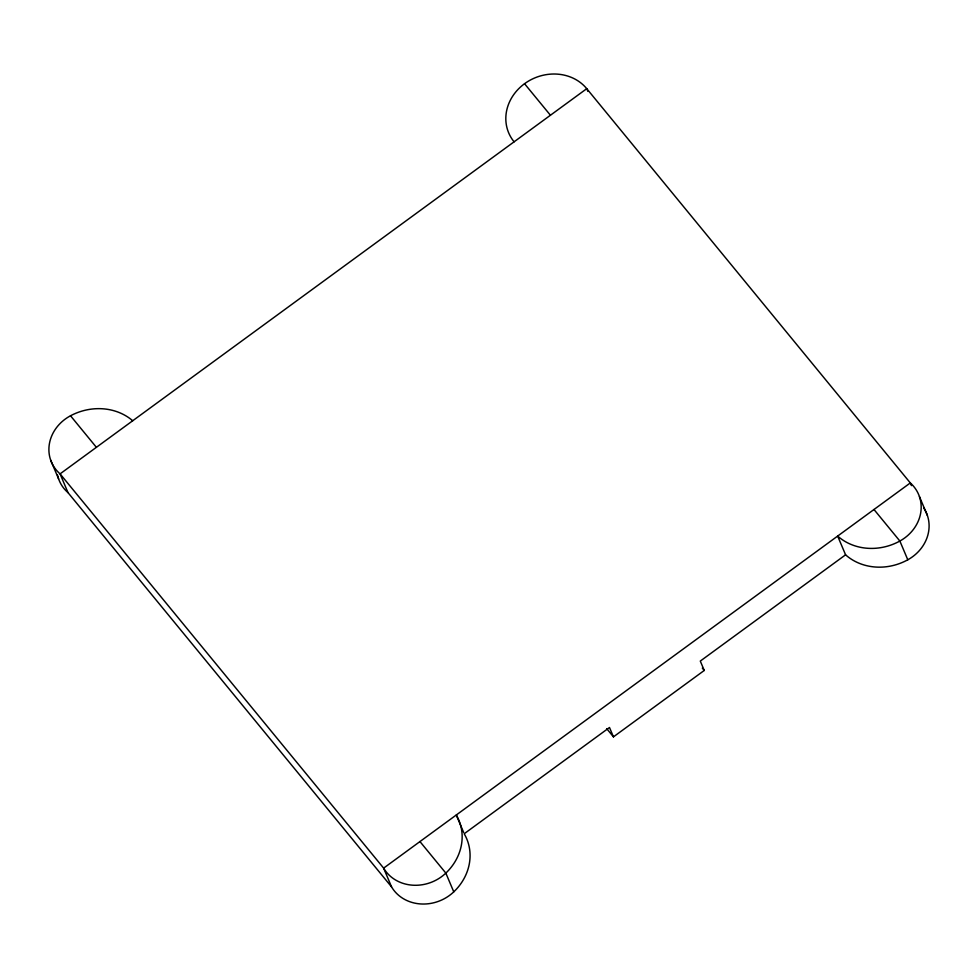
<?xml version="1.0" encoding="UTF-8"?>
<svg xmlns="http://www.w3.org/2000/svg" width="978" height="978" viewBox="0 0 978 978"><rect width="100%" height="100%" fill="white"/><g stroke="black" fill="none" stroke-linecap="round" stroke-linejoin="round"><path stroke-width="1.47" d="M923.709 507.998A40.037 35.77 -22.9 0 1 907.792 559.795A53.387 47.69 -22.9 0 1 845.579 554.819L700.297 661.079L704.258 670.456L613.45 736.862L606.69 728.634M514.098 141.822A45.294 40.465 -22.9 0 1 524.538 83.717L550.431 115.245M873.99 509.501L899.87 541.042L907.792 559.795M702.326 668.096L704.258 670.456M613.45 736.862L609.49 727.498L464.195 833.757A53.387 47.69 -22.9 0 1 453.768 891.863A40.037 35.77 -22.9 0 1 391.555 886.887L67.995 492.631L60.074 473.878A39.572 35.355 -22.9 0 1 70.514 415.772L96.394 447.313M419.953 841.569L445.846 873.11L453.768 891.863M919.454 496.665L927.376 515.418M911.435 485.614L910.31 482.936L586.751 88.68A45.294 40.465 -22.9 0 0 524.538 83.717M845.579 554.819L837.657 536.066A53.387 47.69 -22.9 0 0 899.87 541.042A40.037 35.77 -22.9 0 0 910.31 482.936L383.633 868.134L391.555 886.887M587.876 91.37L586.751 88.68L60.074 473.878L383.633 868.134A40.037 35.77 -22.9 0 0 445.846 873.11A53.387 47.69 -22.9 0 0 456.274 815.004L463.633 832.412M50.697 460.198L58.619 478.951M70.514 415.772A54.536 48.717 -22.9 0 1 132.715 420.748M67.995 492.631A39.572 35.355 -22.9 0 1 57.506 474.929"/></g></svg>
